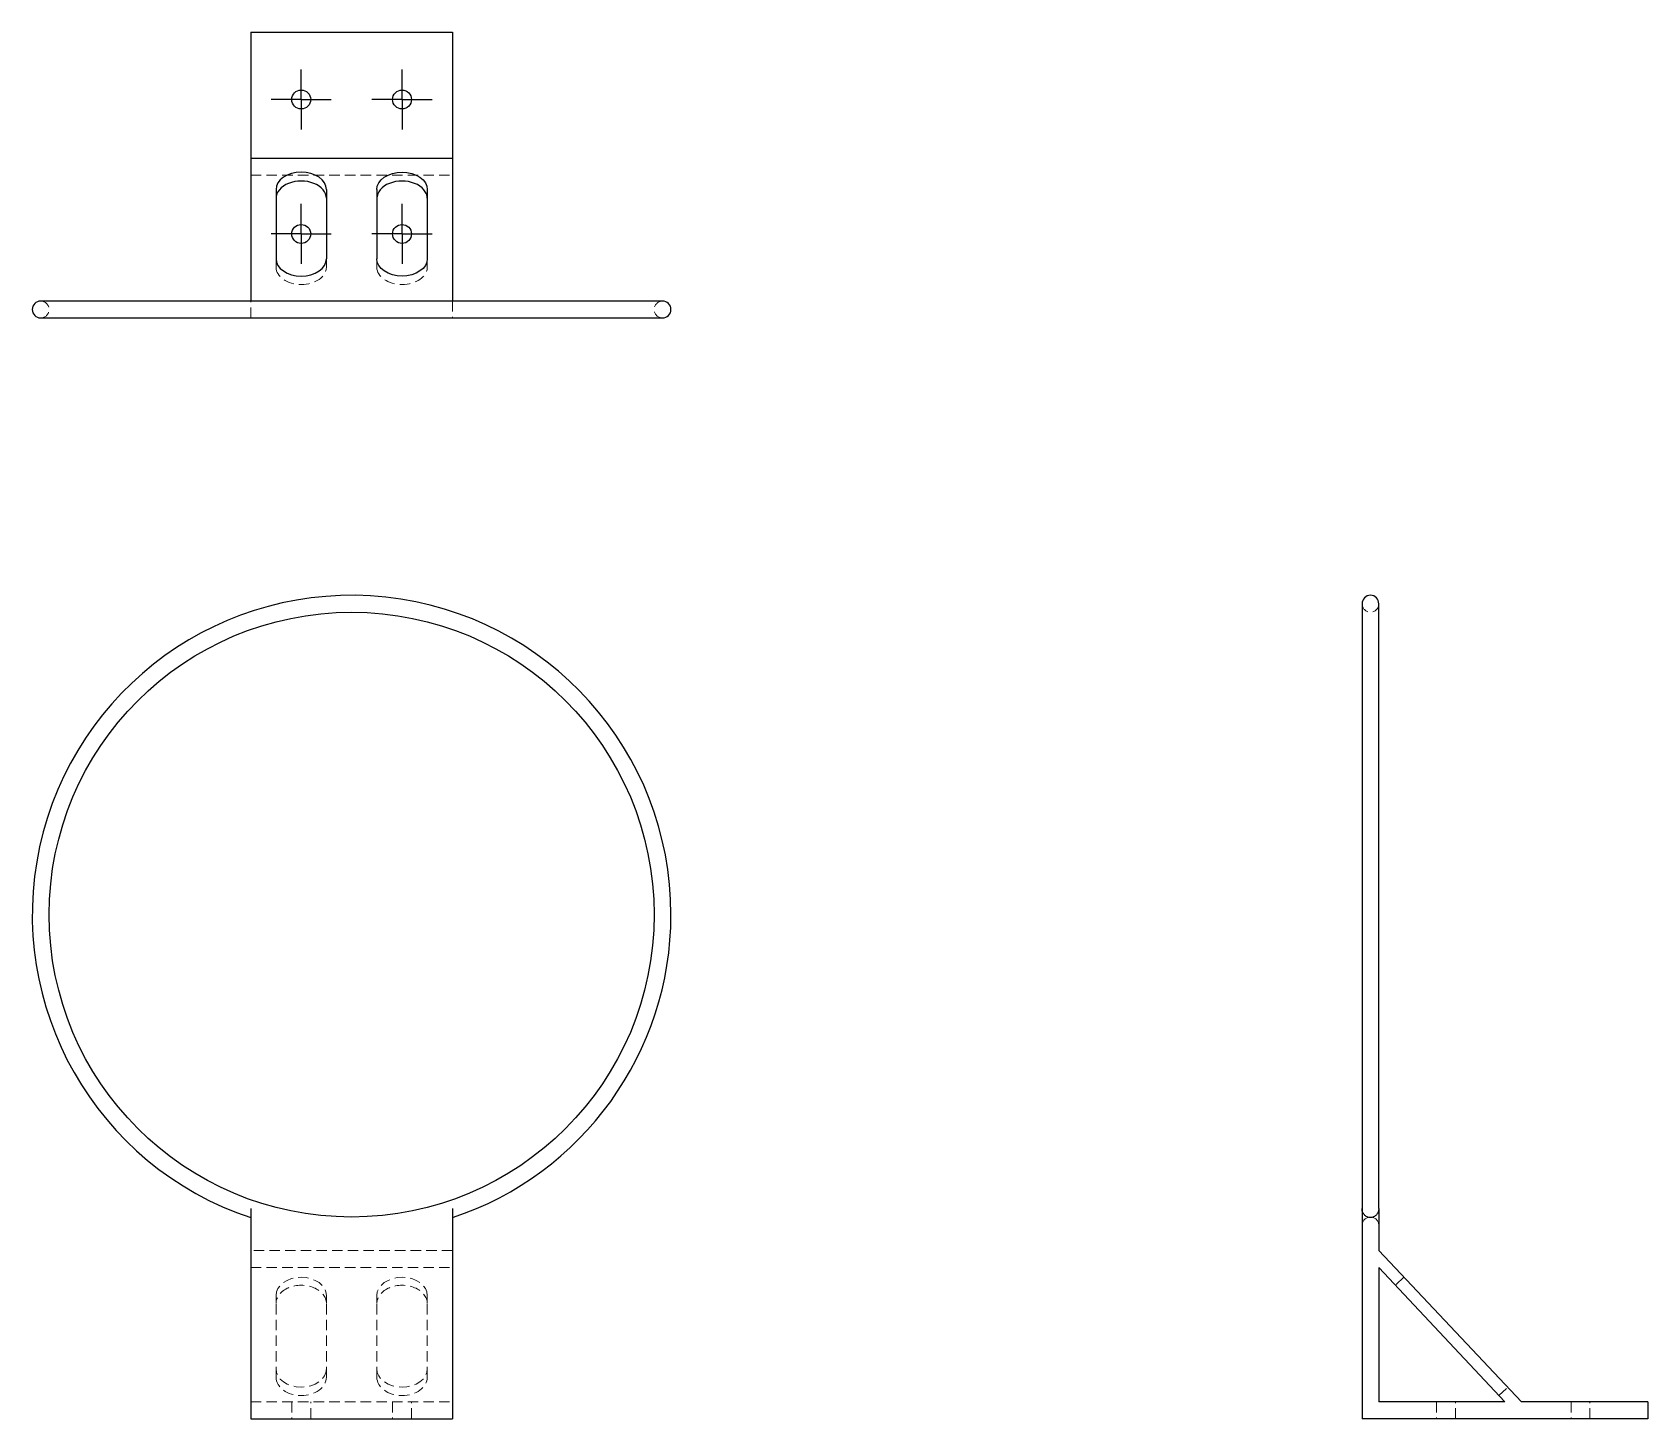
# Model space of a CAD drawing. Header units: millimetres. Extents: x 44 to 240, y 7 to 175.
import ezdxf

# ---------------------------------------------------------------- set-up
doc = ezdxf.new("R2010")
doc.units = ezdxf.units.MM
doc.linetypes.add('HIDDEN', pattern=[1.905, 1.27, -0.635])
doc.layers.add('10', color=7, linetype='Continuous')

# ---------------------------------------------------------------- blocks, each defined once
blk = doc.blocks.new('SW_CENTERMARKSYMBOL_0')
at = {"layer": '10', "color": 0}
for p, q in [((0, 2.5), (0, 3.65)), ((0, 0), (0, 2.5)), ((-2.5, 0), (-3.65, 0)), ((0, 0), (-2.5, 0)), ((0, 0), (0, -2.5)), ((0, 0), (2.5, 0)), ((2.5, 0), (3.65, 0)), ((0, -2.5), (0, -3.65))]:
    blk.add_line(p, q, dxfattribs=at)
blk = doc.blocks.new('SW_CENTERMARKSYMBOL_1')
at = {"layer": '10', "color": 0}
for p, q in [((0, 2.5), (0, 3.65)), ((0, 0), (0, 2.5)), ((-2.5, 0), (-3.65, 0)), ((0, 0), (-2.5, 0)), ((0, 0), (0, -2.5)), ((0, 0), (2.5, 0)), ((2.5, 0), (3.65, 0)), ((0, -2.5), (0, -3.65))]:
    blk.add_line(p, q, dxfattribs=at)
blk = doc.blocks.new('SW_CENTERMARKSYMBOL_2')
at = {"layer": '10', "color": 0}
for p, q in [((0, 2.5), (0, 3.65)), ((0, 0), (0, 2.5)), ((-2.5, 0), (-3.65, 0)), ((0, 0), (-2.5, 0)), ((0, 0), (0, -2.5)), ((0, 0), (2.5, 0)), ((2.5, 0), (3.65, 0)), ((0, -2.5), (0, -3.65))]:
    blk.add_line(p, q, dxfattribs=at)
blk = doc.blocks.new('SW_CENTERMARKSYMBOL_3')
at = {"layer": '10', "color": 0}
for p, q in [((0, 2.5), (0, 3.65)), ((0, 0), (0, 2.5)), ((-2.5, 0), (-3.65, 0)), ((0, 0), (-2.5, 0)), ((0, 0), (0, -2.5)), ((0, 0), (2.5, 0)), ((2.5, 0), (3.65, 0)), ((0, -2.5), (0, -3.65))]:
    blk.add_line(p, q, dxfattribs=at)

msp = doc.modelspace()

# ---------------------------------------------------------------- linework, layer by layer
at = {"color": 7, "linetype": 'Continuous', "lineweight": 25}
for p, q in [((70.76, 175.38), (95.24, 175.38)), ((70.76, 175.38), (70.76, 160.07)), ((95.24, 175.38), (95.24, 160.07)), ((95.24, 160.07), (70.76, 160.07)), ((70.76, 160.07), (70.76, 142.73)), ((95.24, 160.07), (95.24, 142.73)), ((73.82, 156.29), (73.82, 147.88)), ((79.94, 156.29), (79.94, 147.88)), ((86.06, 156.29), (86.06, 147.88)), ((92.18, 156.29), (92.18, 147.88)), ((120.76, 142.73), (45.24, 142.73)), ((45.24, 140.69), (120.76, 140.69)), ((205.69, 105.98), (205.69, 32.51)), ((207.73, 32.51), (207.73, 105.98)), ((70.76, 32.51), (70.76, 7)), ((95.24, 32.51), (95.24, 7)), ((205.69, 32.51), (205.69, 7)), ((207.73, 32.51), (207.73, 27.41)), ((225.07, 9.04), (207.73, 27.41)), ((223.03, 9.04), (207.73, 25.37)), ((207.73, 25.37), (207.73, 9.04)), ((223.03, 9.04), (207.73, 9.04)), ((240.38, 9.04), (225.07, 9.04)), ((240.38, 9.04), (240.38, 7)), ((70.76, 7), (95.24, 7)), ((240.38, 7), (205.69, 7))]:
    msp.add_line(p, q, dxfattribs=at)
at = {"color": 7, "linetype": 'HIDDEN', "lineweight": 18}
for p, q in [((70.76, 158.03), (95.24, 158.03)), ((73.82, 146.84), (73.82, 147.88)), ((79.94, 146.84), (79.94, 147.88)), ((86.06, 146.84), (86.06, 147.88)), ((92.18, 146.84), (92.18, 147.88)), ((95.24, 27.41), (70.76, 27.41)), ((70.76, 25.37), (95.24, 25.37)), ((210.78, 24.18), (209.75, 23.21)), ((73.82, 20.98), (73.82, 21.95)), ((79.94, 20.98), (79.94, 21.95)), ((86.06, 20.98), (86.06, 21.95)), ((92.18, 20.98), (92.18, 21.95)), ((73.82, 12.04), (73.82, 20.98)), ((79.94, 12.04), (79.94, 20.98)), ((86.06, 12.04), (86.06, 20.98)), ((92.18, 12.04), (92.18, 20.98)), ((222.31, 9.81), (223.39, 10.83)), ((70.76, 9.04), (95.24, 9.04)), ((75.73, 9.04), (75.73, 7)), ((78.03, 7), (78.03, 9.04)), ((87.97, 9.04), (87.97, 7)), ((90.27, 7), (90.27, 9.04)), ((214.74, 9.04), (214.74, 7)), ((217.04, 7), (217.04, 9.04)), ((231.07, 9.04), (231.07, 7)), ((233.36, 7), (233.36, 9.04))]:
    msp.add_line(p, q, dxfattribs=at)
at = {"color": 7, "linetype": 'Continuous', "lineweight": 25, "flags": 128}
for points in [[(79.94, 156.29), (79.88, 156.7), (79.71, 157.09), (79.42, 157.45), (79.04, 157.77), (78.58, 158.03), (78.05, 158.23), (77.47, 158.35), (76.88, 158.39), (76.28, 158.35), (75.71, 158.23), (75.18, 158.03), (74.71, 157.77), (74.33, 157.45), (74.05, 157.09), (73.88, 156.7), (73.82, 156.29)], [(86.06, 156.29), (86.12, 156.7), (86.29, 157.09), (86.58, 157.45), (86.96, 157.77), (87.42, 158.03), (87.95, 158.23), (88.53, 158.35), (89.12, 158.39), (89.72, 158.35), (90.29, 158.23), (90.82, 158.03), (91.29, 157.77), (91.67, 157.45), (91.95, 157.09), (92.12, 156.7), (92.18, 156.29)], [(73.82, 147.88), (73.88, 147.47), (74.05, 147.07), (74.33, 146.71), (74.71, 146.39), (75.18, 146.13), (75.71, 145.94), (76.28, 145.82), (76.88, 145.78), (77.47, 145.82), (78.05, 145.94), (78.58, 146.13), (79.04, 146.39), (79.42, 146.71), (79.71, 147.07), (79.88, 147.47), (79.94, 147.88)], [(92.18, 147.88), (92.12, 147.47), (91.95, 147.07), (91.67, 146.71), (91.29, 146.39), (90.82, 146.13), (90.29, 145.94), (89.72, 145.82), (89.12, 145.78), (88.53, 145.82), (87.95, 145.94), (87.42, 146.13), (86.96, 146.39), (86.58, 146.71), (86.29, 147.07), (86.12, 147.47), (86.06, 147.88)]]:
    msp.add_lwpolyline(points, dxfattribs=at)
at = {"color": 7, "linetype": 'HIDDEN', "lineweight": 18, "flags": 128}
for points in [[(73.82, 21.95), (73.88, 22.39), (74.05, 22.81), (74.33, 23.19), (74.71, 23.53), (75.18, 23.8), (75.71, 24.01), (76.28, 24.14), (76.88, 24.18), (77.47, 24.14), (78.05, 24.01), (78.58, 23.8), (79.04, 23.53), (79.42, 23.19), (79.71, 22.81), (79.88, 22.39), (79.94, 21.95)], [(92.18, 21.95), (92.12, 22.39), (91.95, 22.81), (91.67, 23.19), (91.29, 23.53), (90.82, 23.8), (90.29, 24.01), (89.72, 24.14), (89.12, 24.18), (88.53, 24.14), (87.95, 24.01), (87.42, 23.8), (86.96, 23.53), (86.58, 23.19), (86.29, 22.81), (86.12, 22.39), (86.06, 21.95)], [(79.94, 13.05), (79.88, 12.62), (79.71, 12.2), (79.42, 11.82), (79.04, 11.48), (78.58, 11.2), (78.05, 11), (77.47, 10.87), (76.88, 10.83), (76.28, 10.87), (75.71, 11), (75.18, 11.2), (74.71, 11.48), (74.33, 11.82), (74.05, 12.2), (73.88, 12.62), (73.82, 13.05)], [(86.06, 13.05), (86.12, 12.62), (86.29, 12.2), (86.58, 11.82), (86.96, 11.48), (87.42, 11.2), (87.95, 11), (88.53, 10.87), (89.12, 10.83), (89.72, 10.87), (90.29, 11), (90.82, 11.2), (91.29, 11.48), (91.67, 11.82), (91.95, 12.2), (92.12, 12.62), (92.18, 13.05)]]:
    msp.add_lwpolyline(points, dxfattribs=at)
at = {"color": 7, "linetype": 'Continuous', "lineweight": 25}
for centre, radius in [((76.88, 167.22), 1.15), ((89.12, 167.22), 1.15), ((76.88, 150.89), 1.15), ((89.12, 150.89), 1.15), ((83, 68.22), 36.73)]:
    msp.add_circle(centre, radius, dxfattribs=at)
for centre, radius, start, end in [((45.24, 141.71), 1.02, 90, 270), ((120.76, 141.71), 1.02, 270, 90), ((83, 68.22), 38.78, 0, 251.5916), ((206.71, 105.98), 1.02, 0, 180), ((83, 68.22), 38.78, 288.4084, 0)]:
    msp.add_arc(centre, radius, start, end, dxfattribs=at)
at = {"color": 7, "linetype": 'HIDDEN', "lineweight": 18}
for centre, start, end in [((45.24, 141.71), 270, 90), ((120.76, 141.71), 90, 270), ((206.71, 105.98), 180, 0), ((206.71, 30.47), 0, 180)]:
    msp.add_arc(centre, 1.02, start, end, dxfattribs=at)
at = {"color": 7, "linetype": 'Continuous', "lineweight": 25}
for centre in [(76.88, 155.22), (89.12, 155.22)]:
    msp.add_ellipse(centre, major_axis=(3.06, 0), ratio=0.683946, start_param=0, end_param=3.141593, dxfattribs=at)
at = {"color": 7, "linetype": 'HIDDEN', "lineweight": 18}
for centre, ratio, start_param, end_param in [((76.88, 146.84), 0.683946, 3.141593, 6.283185), ((89.12, 146.84), 0.683946, 3.141593, 6.283185), ((76.88, 20.98), 0.729542, 0, 3.141593), ((89.12, 20.98), 0.729542, 0, 3.141593), ((76.88, 12.04), 0.729542, 3.141593, 6.283185), ((89.12, 12.04), 0.729542, 3.141593, 6.283185)]:
    msp.add_ellipse(centre, major_axis=(3.06, 0), ratio=ratio, start_param=start_param, end_param=end_param, dxfattribs=at)
for points in [[(70.76, 140.69), (70.76, 140.69), (70.76, 140.71), (70.76, 140.81), (70.76, 140.88), (70.76, 141.07), (70.76, 141.18), (70.76, 141.43), (70.76, 141.57), (70.76, 141.84), (70.76, 141.98), (70.76, 142.23), (70.76, 142.34), (70.76, 142.53), (70.76, 142.6), (70.76, 142.7), (70.76, 142.73), (70.76, 142.73)], [(95.24, 142.73), (95.24, 142.73), (95.24, 142.7), (95.24, 142.6), (95.24, 142.53), (95.24, 142.35), (95.24, 142.23), (95.24, 141.98), (95.24, 141.85), (95.24, 141.57), (95.24, 141.43), (95.24, 141.18), (95.24, 141.07), (95.24, 140.88), (95.24, 140.81), (95.24, 140.71), (95.24, 140.69), (95.24, 140.69)]]:
    msp.add_open_spline(points, degree=3, knots=[0, 0, 0, 0, 0.125, 0.125, 0.25, 0.25, 0.375, 0.375, 0.5, 0.5, 0.625, 0.625, 0.75, 0.75, 0.875, 0.875, 1, 1, 1, 1], dxfattribs=at)
at = {"color": 7, "linetype": 'Continuous', "lineweight": 25}
msp.add_open_spline([(207.73, 32.51), (207.73, 32.37), (207.7, 32.24), (207.6, 31.98), (207.53, 31.86), (207.35, 31.66), (207.23, 31.58), (206.98, 31.46), (206.85, 31.43), (206.57, 31.43), (206.43, 31.46), (206.18, 31.57), (206.07, 31.66), (205.88, 31.86), (205.81, 31.98), (205.71, 32.23), (205.69, 32.37), (205.69, 32.51)], degree=3, knots=[0, 0, 0, 0, 0.125, 0.125, 0.25, 0.25, 0.375, 0.375, 0.5, 0.5, 0.625, 0.625, 0.75, 0.75, 0.875, 0.875, 1, 1, 1, 1], dxfattribs=at)

# ---------------------------------------------------------------- block references
at = {"layer": '10'}
for name, p in [('SW_CENTERMARKSYMBOL_3', (76.88, 167.22)), ('SW_CENTERMARKSYMBOL_1', (89.12, 167.22)), ('SW_CENTERMARKSYMBOL_2', (76.88, 150.89)), ('SW_CENTERMARKSYMBOL_0', (89.12, 150.89))]:
    msp.add_blockref(name, p, dxfattribs=at)

doc.saveas('drawing.dxf')
